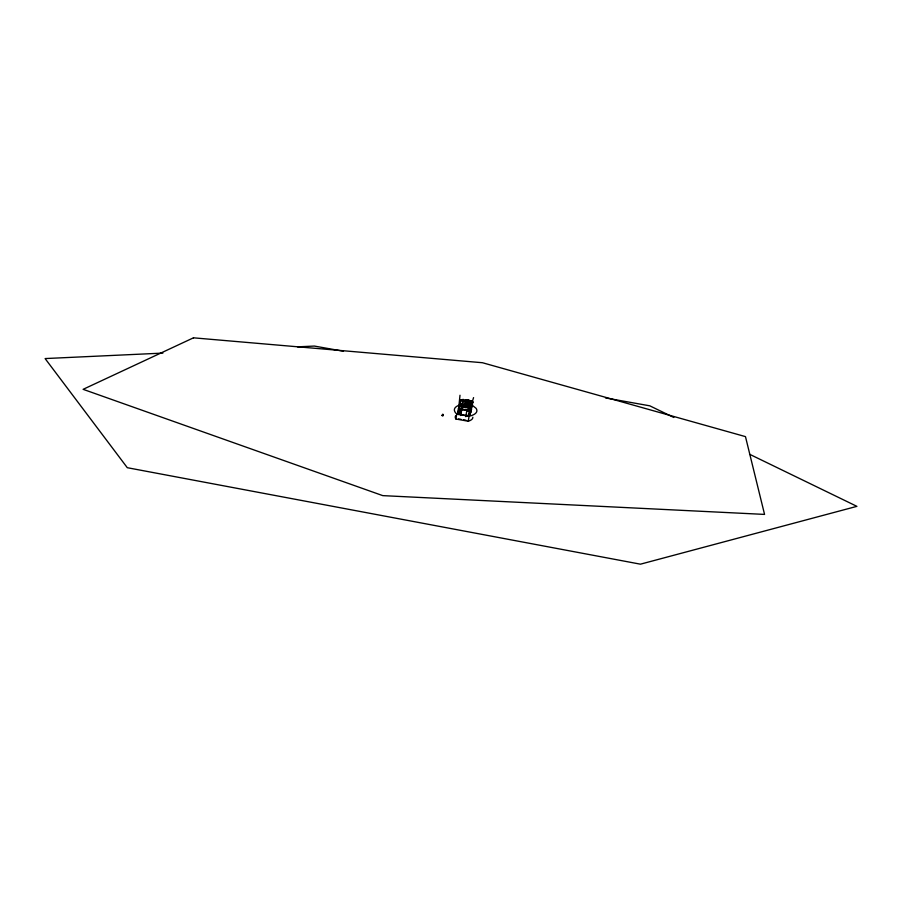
<?xml version="1.0" encoding="UTF-8"?>
<svg xmlns="http://www.w3.org/2000/svg" width="902" height="902" viewBox="0 0 902 902"><rect width="100%" height="100%" fill="white"/><g stroke="black" fill="none" stroke-linecap="round" stroke-linejoin="round"><path stroke-width="1.35" d="M458.746 408.234L460.155 403.938C461.7 403.408 467.078 401.83 467.304 404.288M471.171 412.146L467.991 415.822L458.081 414.041L458.701 408.482L470.754 410.658L470.043 415.067M458.126 412.879L458.678 410.85M458.081 414.041L459.997 395.245M463.2 406.802C462.252 407.185 460.358 403.825 463.538 404.919L463.2 406.836M463.2 406.543L463.527 404.942M467.067 406.182L465.274 406.238L465.533 404.626L467.123 404.897L466.853 406.52M458.182 411.729L457.821 414.041L458.701 408.482M465.443 405.246L465.545 404.615L467.112 404.908M441.98 415.529L442.803 414.142L442.51 415.63M472.806 417.22A59.442 11.591 8.9 0 1 468.251 421.245L455.927 419.013L456.728 414.074L455.521 412.733A49.283 12.357 9.3 0 1 459.039 405.235L459.4 405.122M468.69 407.749L470.438 407.884L471.667 409.113L470.506 411.041L458.43 408.865L459.659 406.949L462.128 406.385L469.626 407.681L469.886 406.069L468.285 405.799L467.98 407.377M459.659 404.795L460.37 400.364L472.411 402.529L472.851 401.897L467.563 399.789L460.809 399.868L460.155 403.938M461.632 406.238L461.948 404.637M462.546 403.126L463.132 399.507M462.343 406.678L462.579 405.968M463.267 406.103L463.098 406.779M464.034 406.238L463.887 406.96M464.192 406.779L464.755 403.329L468.916 404.073L468.341 407.76M464.665 407.095L464.744 406.362M465.635 400.217L468.161 400.826L465.612 400.364M465.409 407.23L465.522 406.498M465.466 405.945L465.421 405.381M466.12 407.332L466.255 406.599M468.149 406.588C467.845 408.302 470.325 407.727 469.874 406.08M467.349 401.119L466.954 403.532L470.878 404.626L472.163 406.103L470.799 410.41M466.853 407.456L466.943 406.757M465.804 416.713L466.785 410.737L470.461 411.402L469.874 414.988M467.484 407.614L467.732 406.903M469.198 407.163L468.397 407.636M468.251 421.245L469.051 416.296L471.385 415.608A49.024 12.245 8.6 0 0 476.064 408.302L469.57 403.104L467.01 403.453M470.878 404.626L471.464 401.007L467.54 399.913M470.506 411.041L458.475 408.606M471.69 406.96L472.411 402.529M472.163 406.103L472.828 402.021L471.464 401.007M466.988 405.799L466.999 406.216M458.78 414.616L460.031 408.888M460.494 415.518L461.869 409.226M467.991 415.822L473.573 397.602M466.841 403.837L466.83 403.555M470.675 403.758C472.107 402.292 468.082 401.615 468.014 403.284M472.828 402.021L472.4 402.664L460.358 400.488L463.154 399.383M466.785 404.479L466.368 404.288M458.43 408.865L459.625 407.197M443.299 415.596L442.95 414.661L442.149 415.461M466.492 404.581L467.236 404.4M442.814 414.672L442.431 415.292M466.537 403.431L466.819 404.615M162.901 353.099L45.1 358.568L127.295 467.698L640.443 564.178L856.9 506.349L749.573 454.247M297.525 346.842L314.358 346.064L343.47 351.25M462.5 406.622L462.41 406.486M466.041 406.148L466.21 406.295M605.467 397.929L649.823 405.832L673.817 417.479M468.251 402.867L470.9 403.341M461.689 406.216L463.267 406.498M459.896 409.519L461.734 409.846M459.772 410.083L461.61 410.41M459.648 410.647L461.486 410.985M459.524 411.211L461.362 411.549M459.4 411.786L461.238 412.113M459.276 412.349L461.114 412.676M459.152 412.913L460.99 413.251M459.028 413.488L460.866 413.815M458.904 414.052L460.742 414.379M456.728 414.074L469.051 416.296M458.588 418.911L461.069 419.362M463.538 419.802L466.018 420.253M442.679 414.83L443.153 415.529L442.386 415.799M455.927 419.013A59.859 11.726 9.6 0 1 455.69 415.743M470.754 410.658A5.051 1.037 -78.4 0 1 469.108 414.864M459.456 405.37L459.332 406.103L471.374 408.279L471.498 407.546L459.456 405.37M468.194 409.023L468.815 409.158L468.239 409.023M465.635 407.557L466.255 407.693L465.68 407.557M461.847 407.884L462.467 408.008L461.88 407.873M193.468 337.822L83.119 389.326L382.764 495.626L764.558 514.411L745.469 436.624L482.457 362.728L193.468 337.822"/></g></svg>
